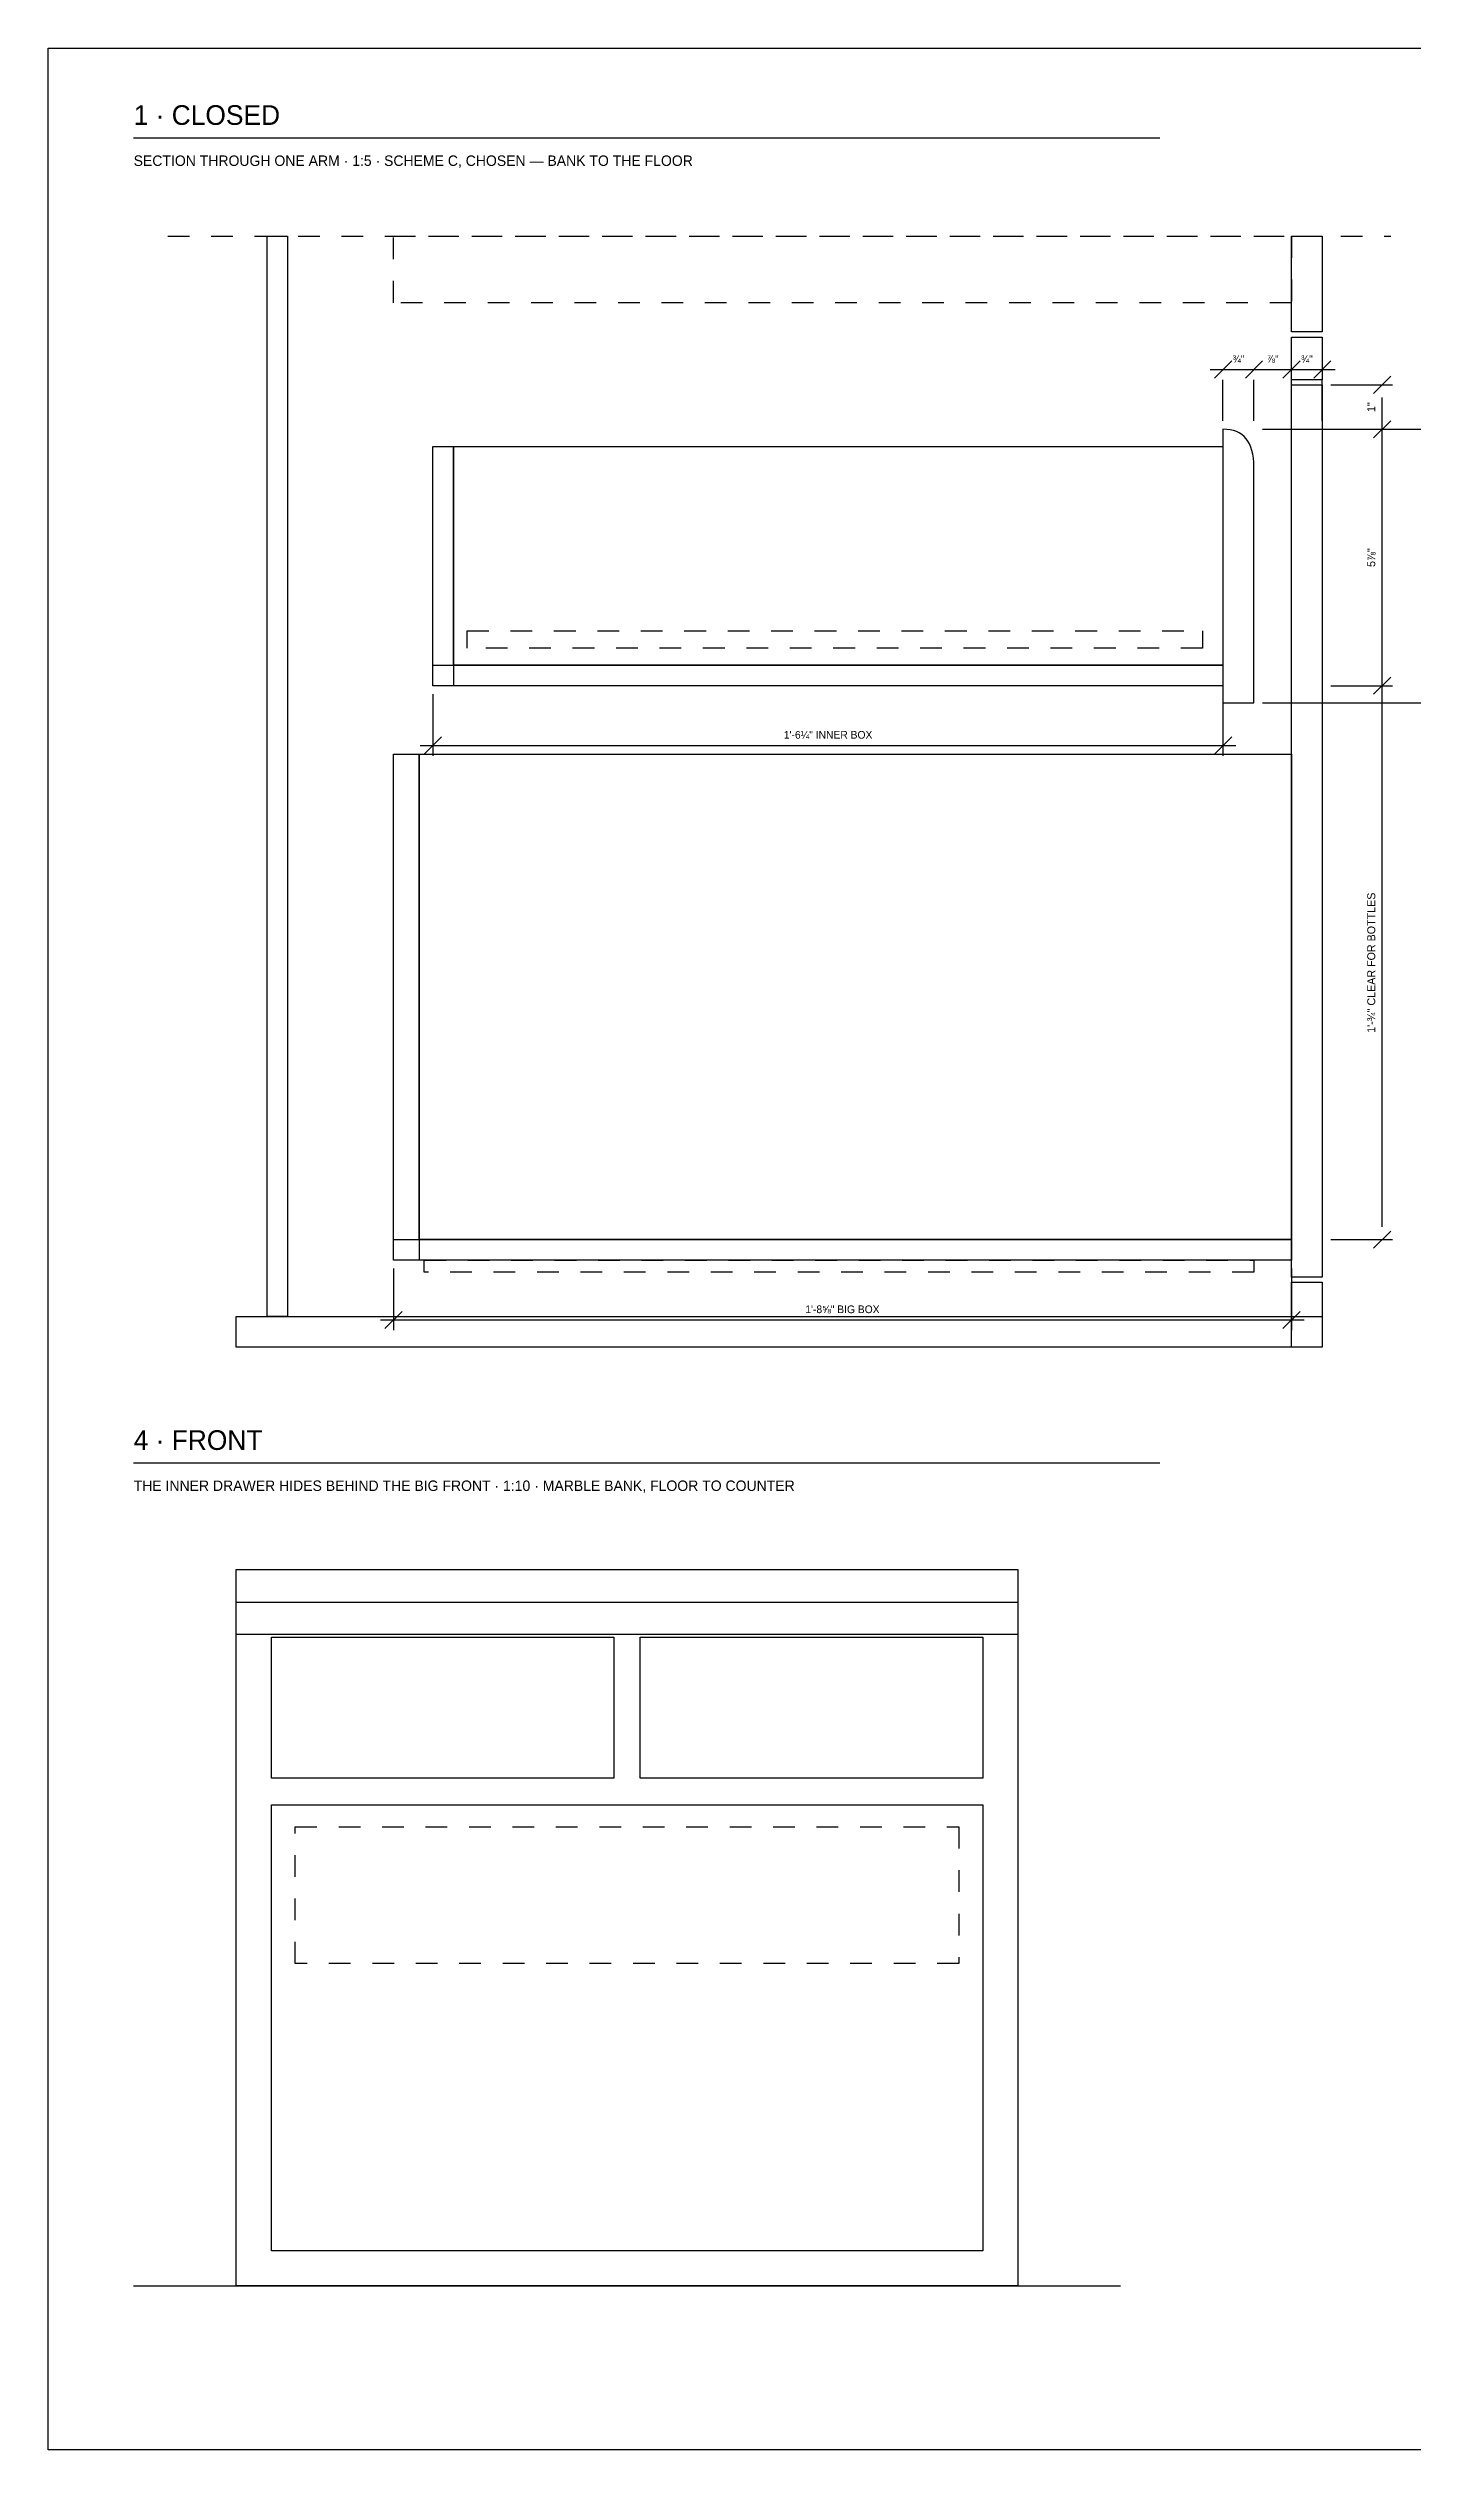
# Model space of a CAD drawing. Header units: inches. Extents: x 0.3 to 16.2, y 0.3 to 11.4.
# Drawn here: x 0.31 to 6.6, y 0.31 to 11.38 of the extents above; entities that cross this region are included whole.
import ezdxf
from ezdxf.enums import TextEntityAlignment as Align

# ---------------------------------------------------------------- set-up
doc = ezdxf.new("R2010")
doc.units = ezdxf.units.IN
doc.header["$LTSCALE"] = 0.009843
doc.header["$MEASUREMENT"] = 0
doc.linetypes.add('DASHED', pattern=[0.6, 0.5, -0.1])
for name, color, linetype in [('DIMENSIONS', 1, 'Continuous'), ('GEOMETRY', 7, 'Continuous'), ('TEXT', 7, 'Continuous')]:
    doc.layers.add(name, color=color, linetype=linetype)

msp = doc.modelspace()

# ---------------------------------------------------------------- linework, layer by layer
at = {"layer": 'DIMENSIONS'}
for p, q in [((5.665, 9.898), (6.24, 9.898)), ((5.685, 9.858), (5.764, 9.937)), ((5.724, 9.661), (5.724, 9.85)), ((5.827, 9.858), (5.906, 9.937)), ((5.866, 9.661), (5.866, 9.85)), ((6, 9.858), (6.079, 9.937)), ((6.039, 9.661), (6.039, 9.85)), ((6.142, 9.858), (6.22, 9.937)), ((6.181, 9.661), (6.181, 9.85)), ((6.417, 9.787), (6.496, 9.866)), ((6.22, 9.827), (6.504, 9.827)), ((6.457, 5.949), (6.457, 9.768)), ((6.417, 9.583), (6.496, 9.661)), ((5.906, 9.622), (6.819, 9.622)), ((6.22, 9.622), (6.504, 9.622)), ((6.22, 8.441), (6.504, 8.441)), ((6.417, 8.402), (6.496, 8.48)), ((2.087, 8.402), (2.087, 8.118)), ((5.724, 8.402), (5.724, 8.118)), ((5.906, 8.362), (6.819, 8.362)), ((2.047, 8.126), (2.126, 8.205)), ((5.685, 8.126), (5.764, 8.205)), ((2.028, 8.165), (5.783, 8.165)), ((6.22, 5.89), (6.504, 5.89)), ((6.417, 5.85), (6.496, 5.929)), ((1.906, 5.756), (1.906, 5.472)), ((6.039, 5.756), (6.039, 5.472)), ((1.866, 5.48), (1.945, 5.559)), ((6, 5.48), (6.079, 5.559)), ((1.846, 5.52), (6.098, 5.52))]:
    msp.add_line(p, q, dxfattribs=at)
at = {"layer": 'DIMENSIONS', "linetype": 'DASHED'}
msp.add_lwpolyline([(1.453, 3.185), (4.508, 3.185), (4.508, 2.555), (1.453, 2.555), (1.453, 3.185)], dxfattribs=at)
at = {"layer": 'GEOMETRY'}
for p, q in [((0.709, 10.965), (5.433, 10.965)), ((0.709, 4.862), (5.433, 4.862)), ((0.709, 1.071), (5.252, 1.071))]:
    msp.add_line(p, q, dxfattribs=at)
at = {"layer": 'GEOMETRY', "linetype": 'DASHED'}
msp.add_line((0.866, 10.512), (6.496, 10.512), dxfattribs=at)
at = {"layer": 'GEOMETRY'}
for points in [[(0.315, 11.378), (16.22, 11.378), (16.22, 0.315), (0.315, 0.315), (0.315, 11.378)], [(1.323, 10.512), (1.417, 10.512), (1.417, 5.535), (1.323, 5.535), (1.323, 10.512)], [(6.039, 10.512), (6.181, 10.512), (6.181, 10.071), (6.039, 10.071), (6.039, 10.512)], [(6.039, 10.047), (6.181, 10.047), (6.181, 9.85), (6.039, 9.85), (6.039, 10.047)], [(6.039, 9.827), (6.181, 9.827), (6.181, 5.717), (6.039, 5.717), (6.039, 9.827)], [(2.087, 9.543), (2.181, 9.543), (2.181, 8.441), (2.087, 8.441), (2.087, 9.543)], [(2.181, 9.543), (5.724, 9.543), (5.724, 8.535), (2.181, 8.535), (2.181, 9.543)], [(5.724, 9.622), (5.724, 8.362)], [(5.724, 8.362), (5.866, 8.362), (5.866, 9.449)], [(2.087, 8.535), (5.724, 8.535), (5.724, 8.441), (2.087, 8.441), (2.087, 8.535)], [(1.906, 8.126), (2.024, 8.126), (2.024, 5.795), (1.906, 5.795), (1.906, 8.126)], [(2.024, 8.126), (6.039, 8.126), (6.039, 5.89), (2.024, 5.89), (2.024, 8.126)], [(1.906, 5.89), (6.039, 5.89), (6.039, 5.795), (1.906, 5.795), (1.906, 5.89)], [(6.039, 5.693), (6.181, 5.693), (6.181, 5.394), (6.039, 5.394), (6.039, 5.693)], [(1.181, 5.535), (6.181, 5.535), (6.181, 5.394), (1.181, 5.394), (1.181, 5.535)], [(1.181, 4.37), (4.78, 4.37), (4.78, 4.071), (1.181, 4.071), (1.181, 4.37)], [(1.181, 4.22), (4.78, 4.22), (4.78, 1.071), (1.181, 1.071), (1.181, 4.22)], [(1.343, 4.059), (2.919, 4.059), (2.919, 3.409), (1.343, 3.409), (1.343, 4.059)], [(3.041, 4.059), (4.618, 4.059), (4.618, 3.409), (3.041, 3.409), (3.041, 4.059)], [(1.343, 3.287), (4.618, 3.287), (4.618, 1.232), (1.343, 1.232), (1.343, 3.287)]]:
    msp.add_lwpolyline(points, dxfattribs=at)
at = {"layer": 'GEOMETRY', "linetype": 'DASHED'}
for points in [[(1.906, 10.512), (6.039, 10.512), (6.039, 10.205), (1.906, 10.205), (1.906, 10.512)], [(2.244, 8.693), (5.63, 8.693), (5.63, 8.614), (2.244, 8.614), (2.244, 8.693)], [(2.047, 5.795), (5.866, 5.795), (5.866, 5.74), (2.047, 5.74), (2.047, 5.795)]]:
    msp.add_lwpolyline(points, dxfattribs=at)
at = {"layer": 'GEOMETRY'}
msp.add_open_spline([(5.866, 9.449), (5.866, 9.564), (5.819, 9.622), (5.724, 9.622)], degree=3, dxfattribs=at)

# ---------------------------------------------------------------- texts
at = {"layer": 'TEXT'}
for s, height, p in [('1 · CLOSED', 0.0907, (0.709, 11.024)), ('SECTION THROUGH ONE ARM · 1:5 · SCHEME C, CHOSEN — BANK TO THE FLOOR', 0.04819, (0.709, 10.835)), ('4 · FRONT', 0.0907, (0.709, 4.921)), ('THE INNER DRAWER HIDES BEHIND THE BIG FRONT · 1:10 · MARBLE BANK, FLOOR TO COUNTER', 0.04819, (0.709, 4.732))]:
    msp.add_text(s, height=height, dxfattribs=at).set_placement(p)
for s, height, p in [('¾"', 0.034, (5.795, 9.929)), ('⅞"', 0.034, (5.953, 9.929)), ('¾"', 0.034, (6.11, 9.929)), ('1\'-6¼" INNER BOX', 0.03543, (3.906, 8.197)), ('1\'-8⅝" BIG BOX', 0.03543, (3.972, 5.551))]:
    msp.add_text(s, height=height, dxfattribs=at).set_placement(p, align=Align.CENTER)
for s, height, p in [('1"', 0.0369, (6.425, 9.724)), ('5⅞"', 0.0369, (6.425, 9.031)), ('1\'-¾" CLEAR FOR BOTTLES', 0.03685, (6.425, 7.165))]:
    msp.add_text(s, height=height, rotation=90, dxfattribs=at).set_placement(p, align=Align.CENTER)

doc.saveas('drawing.dxf')
